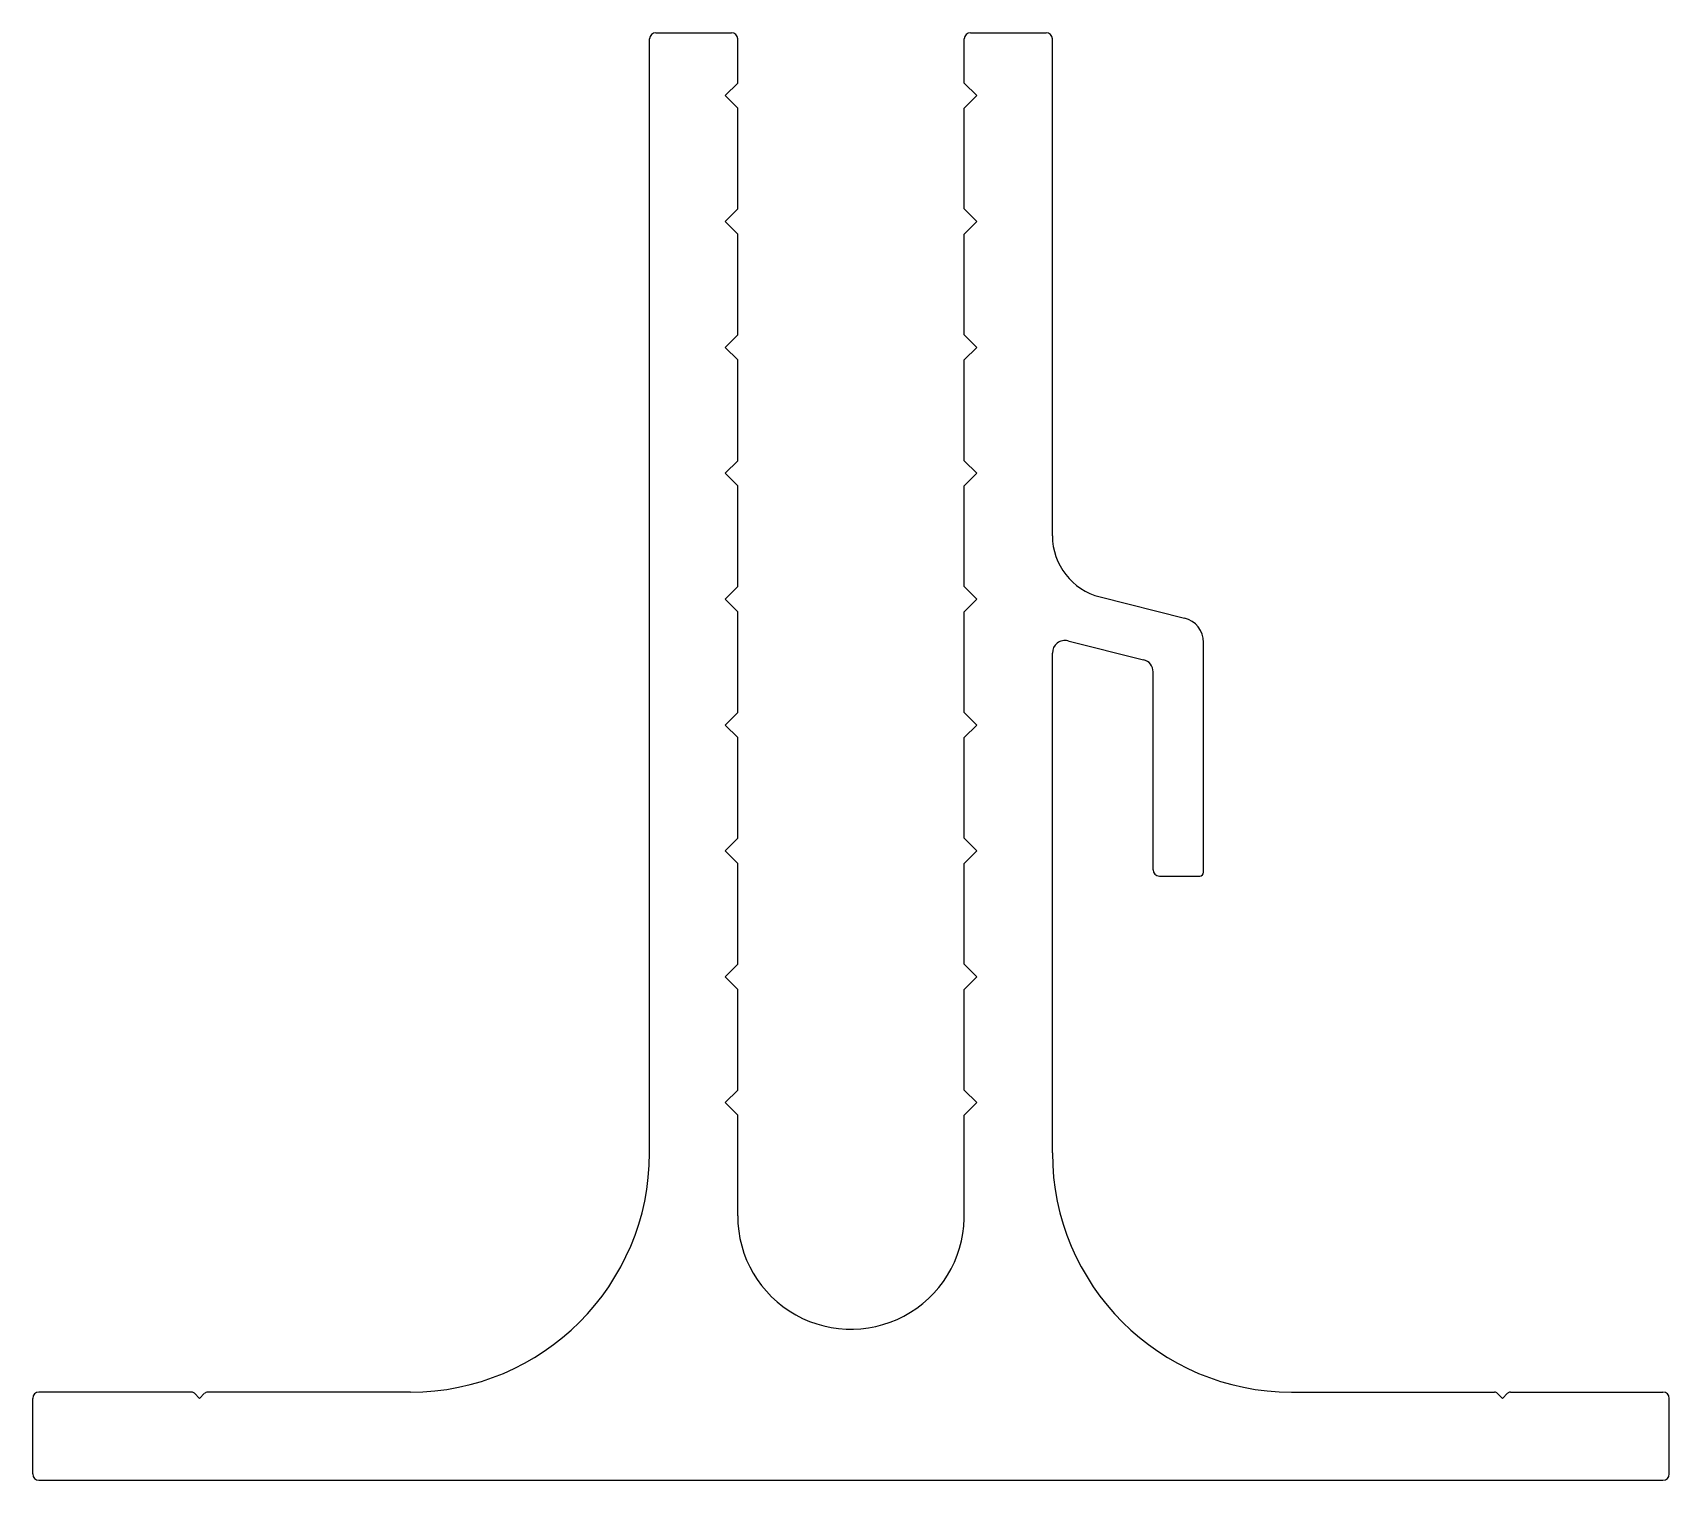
# Model space of a CAD drawing. Extents: x 1016 to 1146, y 430 to 545.
import ezdxf

# ---------------------------------------------------------------- set-up
doc = ezdxf.new("R2010")
doc.units = 0
doc.layers.get('0').update_dxf_attribs({"linetype": 'CONTINUOUS'})

msp = doc.modelspace()

# ---------------------------------------------------------------- linework, layer by layer
for p, q in [((1065.77, 544.95), (1071.77, 544.95)), ((1090.77, 544.95), (1096.77, 544.95)), ((1065.27, 455.95), (1065.27, 544.45)), ((1072.27, 540.95), (1072.27, 544.45)), ((1090.27, 540.95), (1090.27, 544.45)), ((1097.27, 504.98), (1097.27, 544.45)), ((1072.27, 540.95), (1071.27, 539.95)), ((1090.27, 540.95), (1091.27, 539.95)), ((1071.27, 539.95), (1072.27, 538.95)), ((1091.27, 539.95), (1090.27, 538.95)), ((1072.27, 530.95), (1072.27, 538.95)), ((1090.27, 530.95), (1090.27, 538.95)), ((1072.27, 530.95), (1071.27, 529.95)), ((1090.27, 530.95), (1091.27, 529.95)), ((1071.27, 529.95), (1072.27, 528.95)), ((1091.27, 529.95), (1090.27, 528.95)), ((1072.27, 520.95), (1072.27, 528.95)), ((1090.27, 520.95), (1090.27, 528.95)), ((1072.27, 520.95), (1071.27, 519.95)), ((1090.27, 520.95), (1091.27, 519.95)), ((1071.27, 519.95), (1072.27, 518.95)), ((1072.27, 510.95), (1072.27, 518.95)), ((1091.27, 519.95), (1090.27, 518.95)), ((1090.27, 510.95), (1090.27, 518.95)), ((1072.27, 510.95), (1071.27, 509.95)), ((1090.27, 510.95), (1091.27, 509.95)), ((1071.27, 509.95), (1072.27, 508.95)), ((1091.27, 509.95), (1090.27, 508.95)), ((1072.27, 500.95), (1072.27, 508.95)), ((1090.27, 500.95), (1090.27, 508.95)), ((1072.27, 500.95), (1071.27, 499.95)), ((1090.27, 500.95), (1091.27, 499.95)), ((1071.27, 499.95), (1072.27, 498.95)), ((1091.27, 499.95), (1090.27, 498.95)), ((1101.06, 500.12), (1107.76, 498.45)), ((1072.27, 490.95), (1072.27, 498.95)), ((1090.27, 490.95), (1090.27, 498.95)), ((1098.51, 496.64), (1104.51, 495.14)), ((1097.27, 455.95), (1097.27, 495.67)), ((1109.27, 478.25), (1109.27, 496.51)), ((1105.27, 478.45), (1105.27, 494.17)), ((1072.27, 490.95), (1071.27, 489.95)), ((1090.27, 490.95), (1091.27, 489.95)), ((1071.27, 489.95), (1072.27, 488.95)), ((1072.27, 480.95), (1072.27, 488.95)), ((1091.27, 489.95), (1090.27, 488.95)), ((1090.27, 480.95), (1090.27, 488.95)), ((1072.27, 480.95), (1071.27, 479.95)), ((1071.27, 479.95), (1072.27, 478.95)), ((1090.27, 480.95), (1091.27, 479.95)), ((1091.27, 479.95), (1090.27, 478.95)), ((1072.27, 470.95), (1072.27, 478.95)), ((1090.27, 470.95), (1090.27, 478.95)), ((1105.77, 477.95), (1108.97, 477.95)), ((1072.27, 470.95), (1071.27, 469.95)), ((1090.27, 470.95), (1091.27, 469.95)), ((1071.27, 469.95), (1072.27, 468.95)), ((1091.27, 469.95), (1090.27, 468.95)), ((1072.27, 460.95), (1072.27, 468.95)), ((1090.27, 460.95), (1090.27, 468.95)), ((1072.27, 460.95), (1071.27, 459.95)), ((1090.27, 460.95), (1091.27, 459.95)), ((1071.27, 459.95), (1072.27, 458.95)), ((1072.27, 450.95), (1072.27, 458.95)), ((1090.26, 451.35), (1090.27, 458.95)), ((1091.27, 459.95), (1090.27, 458.95)), ((1028.9, 436.95), (1016.77, 436.95)), ((1029.52, 436.45), (1029.11, 436.86)), ((1029.52, 436.45), (1029.93, 436.86)), ((1046.27, 436.95), (1030.15, 436.95)), ((1116.27, 436.95), (1132.4, 436.95)), ((1133.02, 436.45), (1132.61, 436.86)), ((1133.02, 436.45), (1133.43, 436.86)), ((1133.65, 436.95), (1145.77, 436.95)), ((1016.27, 430.45), (1016.27, 436.45)), ((1146.27, 430.45), (1146.27, 436.45)), ((1016.77, 429.95), (1145.77, 429.95))]:
    msp.add_line(p, q)
for centre, radius, start, end in [((1065.77, 544.45), 0.5, 90, 180), ((1071.77, 544.45), 0.5, 0, 90), ((1090.77, 544.45), 0.5, 90, 180), ((1096.77, 544.45), 0.5, 0, 90), ((1102.27, 504.98), 5, 180, 255.9638), ((1107.27, 496.51), 2, 0, 75.9638), ((1098.27, 495.67), 1, 75.9638, 180), ((1104.27, 494.17), 1, 0, 75.9638), ((1105.77, 478.45), 0.5, 180, 270), ((1108.97, 478.25), 0.3, 270, 0), ((1046.27, 455.95), 19, 270, 0), ((1116.27, 455.95), 19, 180, 270), ((1081.27, 450.95), 9, 180, 2.5789), ((1016.77, 436.45), 0.5, 90, 180), ((1028.9, 436.65), 0.3, 45, 90), ((1030.15, 436.65), 0.3, 90, 135), ((1132.4, 436.65), 0.3, 45, 90), ((1133.65, 436.65), 0.3, 90, 135), ((1145.77, 436.45), 0.5, 0, 90), ((1016.77, 430.45), 0.5, 180, 270), ((1145.77, 430.45), 0.5, 270, 0)]:
    msp.add_arc(centre, radius, start, end)

doc.saveas('drawing.dxf')
